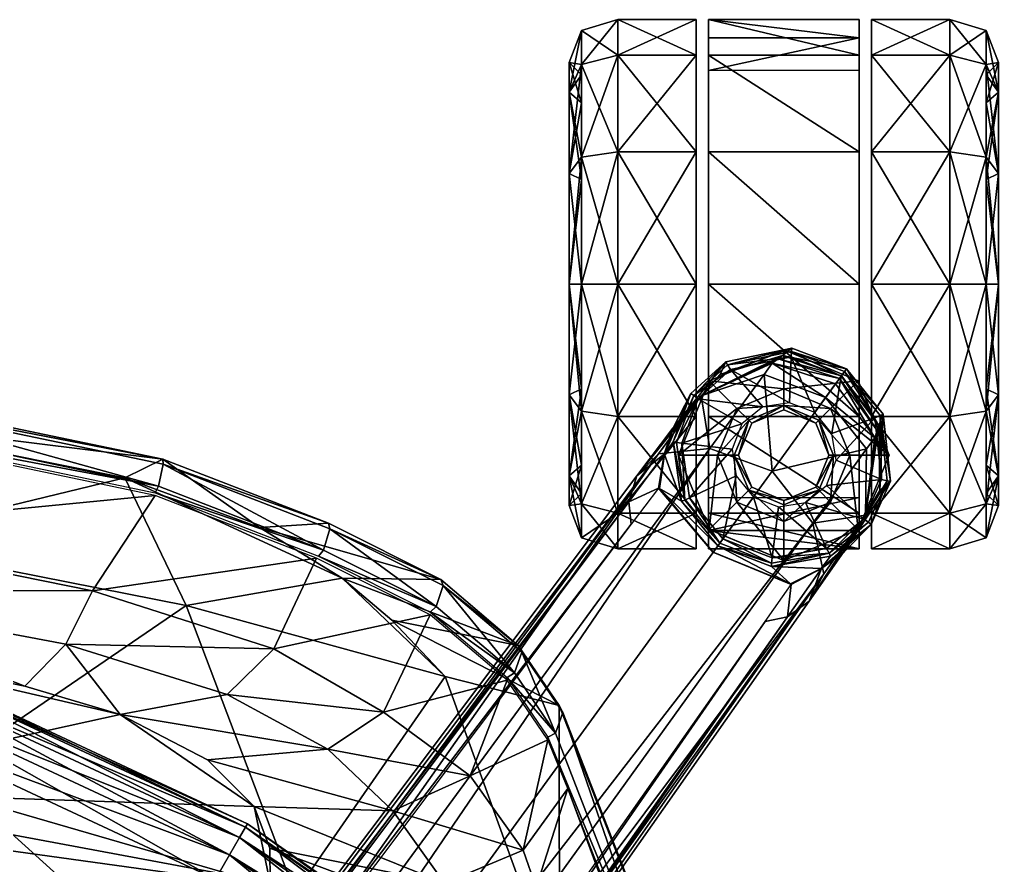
# Model space of a CAD drawing. Header units: inches. Extents: x -13.4 to 13.4, y -1.9 to 24.2.
# Drawn here: x 3.917 to 8.651, y 20.101 to 24.192 of the extents above; entities that cross this region are included whole.
import ezdxf

# ---------------------------------------------------------------- set-up
doc = ezdxf.new("R2010")
doc.units = ezdxf.units.IN
doc.header["$MEASUREMENT"] = 0
for name, color, linetype in [('AFUSE-3D-008', 8, 'Continuous'), ('AFUSE-3D-042', 42, 'Continuous'), ('AFUSE-3D-043', 43, 'Continuous'), ('AFUSE-3D-072', 72, 'Continuous'), ('AFUSE-3D-073', 73, 'Continuous'), ('AFUSE-3D-074', 74, 'Continuous')]:
    doc.layers.add(name, color=color, linetype=linetype)

msp = doc.modelspace()

# ---------------------------------------------------------------- meshes
at = {"layer": 'AFUSE-3D-008'}
mesh = msp.add_polyface(dxfattribs=at)
corners = [(3.3281, 20.7517, 12.5), (3.1537, 20.2724, 12.5), (4.6103, 19.5932, 12.5), (4.8653, 20.0349, 12.5), (3.1537, 20.2724, 11.88), (3.3281, 20.7517, 11.88), (4.8653, 20.0349, 11.88), (4.6103, 19.5932, 11.88), (3.4341, 21.043, 12.19), (3.4275, 21.0248, 12.0544), (1.7403, 21.4768, 12.0544), (3.4275, 21.0248, 12.3256), (1.7437, 21.4959, 12.19), (5.0203, 20.3033, 12.19), (5.0106, 20.2866, 12.3256), (4.5424, 19.4758, 12.4806), (3.1073, 20.145, 12.4806), (4.4649, 19.3415, 12.0544), (4.4553, 19.3247, 12.19), (3.0477, 19.9811, 12.19), (3.0543, 19.9993, 12.0544), (3.4076, 20.9701, 11.9575), (1.7302, 21.4196, 11.9575), (3.4076, 20.9701, 12.4225), (1.7403, 21.4768, 12.3256), (5.0106, 20.2866, 12.0544), (3.3745, 20.8791, 11.8994), (4.9815, 20.2362, 11.9575), (4.9331, 20.1523, 11.8994), (4.9815, 20.2362, 12.4225), (3.3745, 20.8791, 12.4806), (4.9331, 20.1523, 12.4806), (4.494, 19.3919, 12.4225), (3.0742, 20.0539, 12.4225), (4.4649, 19.3415, 12.3256), (3.0543, 19.9993, 12.3256), (4.494, 19.3919, 11.9575), (3.0742, 20.0539, 11.9575), (4.5424, 19.4758, 11.8994), (3.1073, 20.145, 11.8994)]
mesh.append_faces([[corners[k] for k in face] for face in [(0, 1, 2), (2, 3, 0), (4, 5, 6), (6, 7, 4), (8, 9, 10), (11, 8, 12), (9, 8, 13), (8, 11, 14), (15, 2, 1), (1, 16, 15), (17, 18, 19), (19, 20, 17), (9, 21, 22), (23, 11, 24), (21, 9, 25), (26, 21, 27), (27, 28, 26), (5, 26, 28), (28, 6, 5), (11, 23, 29), (23, 30, 31), (3, 31, 30), (30, 0, 3), (32, 15, 16), (16, 33, 32), (34, 32, 33), (33, 35, 34), (18, 34, 35), (35, 19, 18), (36, 17, 20), (20, 37, 36), (38, 36, 37), (37, 39, 38), (7, 38, 39), (39, 4, 7)]], dxfattribs={"vtx2": -1})
mesh = msp.add_polyface(dxfattribs=at)
corners = [(4.8653, 20.0349, 12.5), (4.6103, 19.5932, 12.5), (5.9268, 18.6714, 12.5), (6.2546, 19.0621, 12.5), (4.6103, 19.5932, 11.88), (4.8653, 20.0349, 11.88), (6.2546, 19.0621, 11.88), (5.9268, 18.6714, 11.88), (5.0203, 20.3033, 12.19), (5.0106, 20.2866, 12.0544), (3.4275, 21.0248, 12.0544), (5.0106, 20.2866, 12.3256), (3.4341, 21.043, 12.19), (6.4538, 19.2995, 12.19), (6.4414, 19.2847, 12.3256), (5.8396, 18.5675, 12.4806), (4.5424, 19.4758, 12.4806), (5.7399, 18.4488, 12.0544), (5.7275, 18.4339, 12.19), (4.4553, 19.3247, 12.19), (4.4649, 19.3415, 12.0544), (4.9815, 20.2362, 11.9575), (3.4076, 20.9701, 11.9575), (4.9815, 20.2362, 12.4225), (3.4275, 21.0248, 12.3256), (4.9331, 20.1523, 12.4806), (3.4076, 20.9701, 12.4225), (6.4414, 19.2847, 12.0544), (4.9331, 20.1523, 11.8994), (6.404, 19.2402, 11.9575), (6.3418, 19.166, 11.8994), (6.404, 19.2402, 12.4225), (6.3418, 19.166, 12.4806), (5.7773, 18.4933, 12.4225), (4.494, 19.3919, 12.4225), (5.7399, 18.4488, 12.3256), (4.4649, 19.3415, 12.3256), (5.7773, 18.4933, 11.9575), (4.494, 19.3919, 11.9575), (5.8396, 18.5675, 11.8994), (4.5424, 19.4758, 11.8994)]
mesh.append_faces([[corners[k] for k in face] for face in [(0, 1, 2), (2, 3, 0), (4, 5, 6), (6, 7, 4), (8, 9, 10), (11, 8, 12), (9, 8, 13), (8, 11, 14), (15, 2, 1), (1, 16, 15), (17, 18, 19), (19, 20, 17), (9, 21, 22), (23, 11, 24), (25, 23, 26), (21, 9, 27), (28, 21, 29), (5, 28, 30), (30, 6, 5), (11, 23, 31), (23, 25, 32), (3, 32, 25), (25, 0, 3), (33, 15, 16), (16, 34, 33), (35, 33, 34), (34, 36, 35), (18, 35, 36), (36, 19, 18), (37, 17, 20), (20, 38, 37), (39, 37, 38), (38, 40, 39), (7, 39, 40), (40, 4, 7)]], dxfattribs={"vtx2": -1})
mesh = msp.add_polyface(dxfattribs=at)
corners = [(6.2546, 19.0621, 12.5), (5.9268, 18.6714, 12.5), (7.0632, 17.535, 12.5), (7.4539, 17.8628, 12.5), (5.9268, 18.6714, 11.88), (6.2546, 19.0621, 11.88), (7.4539, 17.8628, 11.88), (7.0632, 17.535, 11.88), (6.4538, 19.2995, 12.19), (6.4414, 19.2847, 12.0544), (5.0106, 20.2866, 12.0544), (6.4414, 19.2847, 12.3256), (5.0203, 20.3033, 12.19), (7.6913, 18.062, 12.19), (7.6765, 18.0496, 12.0544), (7.6765, 18.0496, 12.3256), (6.9593, 17.4478, 12.4806), (5.8396, 18.5675, 12.4806), (5.7275, 18.4339, 12.19), (5.7399, 18.4488, 12.0544), (6.8406, 17.3481, 12.0544), (6.404, 19.2402, 11.9575), (4.9815, 20.2362, 11.9575), (6.3418, 19.166, 11.8994), (4.9331, 20.1523, 11.8994), (6.404, 19.2402, 12.4225), (5.0106, 20.2866, 12.3256), (6.3418, 19.166, 12.4806), (4.9815, 20.2362, 12.4225), (7.632, 18.0122, 11.9575), (7.5578, 17.95, 11.8994), (7.632, 18.0122, 12.4225), (7.5578, 17.95, 12.4806), (5.7773, 18.4933, 12.4225), (6.8851, 17.3855, 12.4225), (5.7399, 18.4488, 12.3256), (6.8406, 17.3481, 12.3256), (6.8257, 17.3357, 12.19), (5.7773, 18.4933, 11.9575), (6.8851, 17.3855, 11.9575), (5.8396, 18.5675, 11.8994), (6.9593, 17.4478, 11.8994)]
mesh.append_faces([[corners[k] for k in face] for face in [(0, 1, 2), (2, 3, 0), (4, 5, 6), (6, 7, 4), (8, 9, 10), (11, 8, 12), (9, 8, 13), (13, 14, 9), (15, 13, 8), (8, 11, 15), (16, 2, 1), (1, 17, 16), (18, 19, 20), (9, 21, 22), (21, 23, 24), (25, 11, 26), (27, 25, 28), (21, 9, 14), (14, 29, 21), (23, 21, 29), (29, 30, 23), (5, 23, 30), (30, 6, 5), (31, 15, 11), (11, 25, 31), (32, 31, 25), (25, 27, 32), (3, 32, 27), (27, 0, 3), (17, 33, 34), (33, 35, 36), (35, 18, 37), (19, 38, 39), (38, 40, 41), (7, 41, 40), (40, 4, 7)]], dxfattribs={"vtx2": -1})
at = {"layer": 'AFUSE-3D-042'}
mesh = msp.add_polyface(dxfattribs=at)
corners = [(7.1897, 23.4727, 0.3095), (7.1897, 23.5524, 0.1714), (7.1897, 24.0207, 0.6398), (7.1897, 23.8827, 0.7195), (6.8098, 23.5524, 0.1714), (6.8098, 24.0207, 0.6398), (6.5753, 23.4482, 0.3519), (6.6346, 23.4186, 0.4033), (6.6346, 23.7889, 0.7736), (6.5753, 23.8403, 0.7439), (7.1897, 24.1922, 1.2795), (7.1897, 24.0328, 1.2795), (6.8098, 24.1922, 1.2795), (6.6346, 23.9245, 1.2795), (6.5753, 23.9838, 1.2795), (7.1897, 24.0207, 1.9193), (7.1897, 23.8827, 1.8396), (6.8098, 24.0207, 1.9193), (6.6346, 23.7889, 1.7854), (6.5753, 23.8403, 1.8151), (7.1897, 23.5524, 2.3876), (7.1897, 23.4727, 2.2496), (6.8098, 23.5524, 2.3876), (6.6346, 23.4186, 2.1558), (6.5753, 23.4482, 2.2072), (6.634, 23.5264, 0.2165), (6.634, 23.9756, 0.6658), (6.634, 24.1401, 1.2795), (6.634, 23.9756, 1.8932), (6.634, 23.5264, 2.3425), (6.6346, 22.9126, 0.2677), (7.2488, 24.0328, 1.2795), (7.2488, 23.8827, 1.8396), (7.2488, 24.0207, 1.9193), (7.2488, 24.1922, 1.2795), (7.2488, 23.4727, 2.2496), (7.2488, 23.5524, 2.3876), (7.9771, 23.5524, 2.3876), (7.9771, 24.0207, 1.9193), (7.9771, 24.1046, 0.9528), (7.2488, 24.1046, 0.9528), (7.2488, 23.9452, 0.9528)]
mesh.append_faces([[corners[k] for k in face] for face in [(30, 18, 8)]], dxfattribs={"vtx0": -1, "vtx1": -1, "vtx2": -1})
mesh.append_faces([[corners[k] for k in face] for face in [(0, 1, 2), (2, 3, 0), (1, 4, 5), (5, 2, 1), (6, 7, 8), (8, 9, 6), (3, 2, 10), (10, 11, 3), (2, 5, 12), (12, 10, 2), (9, 8, 13), (13, 14, 9), (11, 10, 15), (15, 16, 11), (10, 12, 17), (17, 15, 10), (14, 13, 18), (18, 19, 14), (16, 15, 20), (20, 21, 16), (15, 17, 22), (22, 20, 15), (19, 18, 23), (23, 24, 19), (25, 26, 5), (5, 4, 25), (26, 27, 12), (12, 5, 26), (27, 28, 17), (17, 12, 27), (28, 29, 22), (22, 17, 28), (6, 9, 26), (26, 25, 6), (9, 14, 27), (27, 26, 9), (14, 19, 28), (28, 27, 14), (19, 24, 29), (29, 28, 19), (18, 13, 8), (31, 32, 33), (33, 34, 31), (32, 35, 36), (36, 33, 32), (33, 36, 37), (34, 33, 38), (39, 40, 34), (31, 34, 40), (40, 41, 31), (41, 40, 39)]], dxfattribs={"vtx2": -1})
mesh = msp.add_polyface(dxfattribs=at)
corners = [(8.0362, 23.4727, 0.3095), (8.0362, 23.8827, 0.7195), (8.0362, 24.0207, 0.6398), (8.0362, 23.5524, 0.1714), (8.4161, 24.0207, 0.6398), (8.4161, 23.5524, 0.1714), (8.6507, 23.4482, 0.3519), (8.6507, 23.8403, 0.7439), (8.5913, 23.7889, 0.7736), (8.5913, 23.4186, 0.4033), (8.0362, 24.0328, 1.2795), (8.0362, 24.1922, 1.2795), (8.4161, 24.1922, 1.2795), (8.6507, 23.9838, 1.2795), (8.5913, 23.9245, 1.2795), (8.0362, 23.8827, 1.8396), (8.0362, 24.0207, 1.9193), (8.4161, 24.0207, 1.9193), (8.6507, 23.8403, 1.8151), (8.5913, 23.7889, 1.7854), (8.0362, 23.4727, 2.2496), (8.0362, 23.5524, 2.3876), (8.4161, 23.5524, 2.3876), (8.6507, 23.4482, 2.2072), (8.5913, 23.4186, 2.1558), (8.5919, 23.5264, 0.2165), (8.5919, 23.9756, 0.6658), (8.5919, 24.1401, 1.2795), (8.5919, 23.9756, 1.8932), (8.5919, 23.5264, 2.3425), (8.5913, 22.9126, 2.2913), (8.5913, 22.9126, 0.2677), (7.9771, 23.5524, 2.3876), (7.9771, 24.0207, 1.9193), (7.2488, 24.0207, 1.9193), (7.9771, 24.1922, 1.2795), (7.2488, 24.1922, 1.2795), (7.9771, 24.1046, 0.9528), (7.9771, 23.9452, 0.9528), (7.2488, 23.9452, 0.9528), (7.9771, 23.8827, 1.8396), (7.9771, 24.0328, 1.2795), (7.9771, 23.4727, 2.2496)]
mesh.append_faces([[corners[k] for k in face] for face in [(8, 19, 31)]], dxfattribs={"vtx0": -1, "vtx1": -1, "vtx2": -1})
mesh.append_faces([[corners[k] for k in face] for face in [(0, 1, 2), (2, 3, 0), (3, 2, 4), (4, 5, 3), (6, 7, 8), (8, 9, 6), (1, 10, 11), (11, 2, 1), (2, 11, 12), (12, 4, 2), (7, 13, 14), (14, 8, 7), (10, 15, 16), (16, 11, 10), (11, 16, 17), (17, 12, 11), (13, 18, 19), (19, 14, 13), (15, 20, 21), (21, 16, 15), (16, 21, 22), (22, 17, 16), (18, 23, 24), (24, 19, 18), (25, 5, 4), (4, 26, 25), (26, 4, 12), (12, 27, 26), (27, 12, 17), (17, 28, 27), (28, 17, 22), (22, 29, 28), (6, 25, 26), (26, 7, 6), (7, 26, 27), (27, 13, 7), (13, 27, 28), (28, 18, 13), (18, 28, 29), (29, 23, 18), (8, 14, 19), (19, 24, 30), (32, 33, 34), (33, 35, 36), (36, 35, 37), (37, 38, 39), (35, 33, 40), (40, 41, 35), (41, 38, 37), (37, 35, 41), (33, 32, 42), (42, 40, 33)]], dxfattribs={"vtx2": -1})
mesh = msp.add_polyface(dxfattribs=at)
corners = [(7.1897, 22.9126, 0.1594), (7.1897, 22.9126, 0), (7.1897, 23.5524, 0.1714), (7.1897, 23.4727, 0.3095), (6.8098, 22.9126, 0), (6.8098, 23.5524, 0.1714), (6.5753, 22.9126, 0.2083), (6.6346, 22.9126, 0.2677), (6.6346, 23.4186, 0.4033), (6.5753, 23.4482, 0.3519), (7.1897, 23.4727, 2.2496), (7.1897, 23.5524, 2.3876), (7.1897, 22.9126, 2.5591), (7.1897, 22.9126, 2.3997), (6.8098, 23.5524, 2.3876), (6.8098, 22.9126, 2.5591), (6.5753, 23.4482, 2.2072), (6.6346, 23.4186, 2.1558), (6.6346, 22.9126, 2.2913), (6.5753, 22.9126, 2.3507), (7.1897, 22.2729, 2.3876), (7.1897, 22.3526, 2.2496), (6.8098, 22.2729, 2.3876), (6.6346, 22.4067, 2.1558), (6.5753, 22.3771, 2.2072), (7.1897, 22.3526, 0.3095), (7.1897, 22.2729, 0.1714), (6.8098, 22.2729, 0.1714), (6.5753, 22.3771, 0.3519), (6.6346, 22.4067, 0.4033), (6.634, 22.9126, 0.0521), (6.634, 23.5264, 0.2165), (6.634, 23.5264, 2.3425), (6.634, 22.9126, 2.507), (6.634, 22.2989, 2.3425), (6.634, 22.2989, 0.2165), (6.6346, 23.7889, 1.7854), (6.6346, 22.0364, 1.7854), (6.6346, 23.7889, 0.7736), (7.2488, 23.4727, 2.2496), (7.2488, 22.9126, 2.3997), (7.2488, 22.9126, 2.5591), (7.2488, 23.5524, 2.3876), (7.2488, 22.3526, 2.2496), (7.2488, 22.2729, 2.3876), (7.9771, 22.2729, 2.3876), (7.9771, 22.9126, 2.5591), (7.2527, 22.4453, 2.5581), (7.2527, 22.4453, 2.6614), (7.6127, 22.5944, 2.6614), (7.2527, 22.4453, 2.4559), (7.6127, 22.5944, 2.4559)]
mesh.append_faces([[corners[k] for k in face] for face in [(50, 49, 51)]], dxfattribs={"vtx0": -1})
mesh.append_faces([[corners[k] for k in face] for face in [(37, 18, 36), (7, 37, 36)]], dxfattribs={"vtx0": -1, "vtx1": -1, "vtx2": -1})
mesh.append_faces([[corners[k] for k in face] for face in [(8, 7, 38)]], dxfattribs={"vtx1": -1})
mesh.append_faces([[corners[k] for k in face] for face in [(50, 47, 49)]], dxfattribs={"vtx1": -1, "vtx2": -1})
mesh.append_faces([[corners[k] for k in face] for face in [(0, 1, 2), (2, 3, 0), (1, 4, 5), (5, 2, 1), (6, 7, 8), (8, 9, 6), (10, 11, 12), (12, 13, 10), (11, 14, 15), (15, 12, 11), (16, 17, 18), (18, 19, 16), (13, 12, 20), (20, 21, 13), (12, 15, 22), (19, 18, 23), (23, 24, 19), (25, 26, 1), (1, 0, 25), (26, 27, 4), (4, 1, 26), (28, 29, 7), (7, 6, 28), (30, 31, 5), (5, 4, 30), (32, 33, 15), (15, 14, 32), (33, 34, 22), (22, 15, 33), (35, 30, 4), (4, 27, 35), (6, 9, 31), (31, 30, 6), (16, 19, 33), (33, 32, 16), (19, 24, 34), (34, 33, 19), (28, 6, 30), (30, 35, 28), (18, 17, 36), (39, 40, 41), (41, 42, 39), (40, 43, 44), (44, 41, 40), (41, 44, 45), (42, 41, 46), (47, 48, 49)]], dxfattribs={"vtx2": -1})
mesh = msp.add_polyface(dxfattribs=at)
corners = [(8.0362, 22.9126, 0.1594), (8.0362, 23.4727, 0.3095), (8.0362, 23.5524, 0.1714), (8.0362, 22.9126, 0), (8.4161, 23.5524, 0.1714), (8.4161, 22.9126, 0), (8.6507, 22.9126, 0.2083), (8.6507, 23.4482, 0.3519), (8.5913, 23.4186, 0.4033), (8.5913, 22.9126, 0.2677), (8.0362, 23.4727, 2.2496), (8.0362, 22.9126, 2.3997), (8.0362, 22.9126, 2.5591), (8.0362, 23.5524, 2.3876), (8.4161, 22.9126, 2.5591), (8.4161, 23.5524, 2.3876), (8.6507, 23.4482, 2.2072), (8.6507, 22.9126, 2.3507), (8.5913, 22.9126, 2.2913), (8.5913, 23.4186, 2.1558), (8.0362, 22.3526, 2.2496), (8.0362, 22.2729, 2.3876), (8.4161, 22.2729, 2.3876), (8.6507, 22.3771, 2.2072), (8.5913, 22.4067, 2.1558), (8.0362, 22.3526, 0.3095), (8.0362, 22.2729, 0.1714), (8.4161, 22.2729, 0.1714), (8.6507, 22.3771, 0.3519), (8.5913, 22.4067, 0.4033), (8.5919, 22.9126, 0.0521), (8.5919, 23.5264, 0.2165), (8.5919, 23.5264, 2.3425), (8.5919, 22.9126, 2.507), (8.5919, 22.2989, 2.3425), (8.5919, 22.2989, 0.2165), (8.5913, 23.7889, 1.7854), (8.5913, 22.0364, 1.7854), (8.5913, 23.7889, 0.7736), (7.9771, 22.2729, 2.3876), (7.9771, 22.9126, 2.5591), (7.2488, 22.9126, 2.5591), (7.9771, 23.5524, 2.3876), (7.2488, 23.5524, 2.3876), (7.9771, 22.9126, 2.3997), (7.9771, 23.4727, 2.2496), (7.9771, 22.3526, 2.2496), (7.9726, 22.4453, 2.4559), (7.6127, 22.5944, 2.4559), (7.6127, 22.5944, 2.6614), (7.9726, 22.4453, 2.6614), (7.9726, 22.4453, 2.5581)]
mesh.append_faces([[corners[k] for k in face] for face in [(47, 49, 51)]], dxfattribs={"vtx0": -1, "vtx1": -1})
mesh.append_faces([[corners[k] for k in face] for face in [(36, 18, 37), (36, 37, 9)]], dxfattribs={"vtx0": -1, "vtx1": -1, "vtx2": -1})
mesh.append_faces([[corners[k] for k in face] for face in [(8, 38, 9)]], dxfattribs={"vtx1": -1})
mesh.append_faces([[corners[k] for k in face] for face in [(0, 1, 2), (2, 3, 0), (3, 2, 4), (4, 5, 3), (6, 7, 8), (8, 9, 6), (10, 11, 12), (12, 13, 10), (13, 12, 14), (14, 15, 13), (16, 17, 18), (18, 19, 16), (11, 20, 21), (21, 12, 11), (12, 21, 22), (22, 14, 12), (17, 23, 24), (24, 18, 17), (25, 0, 3), (3, 26, 25), (26, 3, 5), (5, 27, 26), (28, 6, 9), (9, 29, 28), (30, 5, 4), (4, 31, 30), (32, 15, 14), (14, 33, 32), (33, 14, 22), (22, 34, 33), (35, 27, 5), (5, 30, 35), (6, 30, 31), (31, 7, 6), (16, 32, 33), (33, 17, 16), (17, 33, 34), (34, 23, 17), (28, 35, 30), (30, 6, 28), (39, 40, 41), (40, 42, 43), (42, 40, 44), (44, 45, 42), (40, 39, 46), (46, 44, 40), (47, 48, 49), (49, 50, 51)]], dxfattribs={"vtx2": -1})
mesh = msp.add_polyface(dxfattribs=at)
corners = [(6.8098, 22.2729, 2.3876), (7.1897, 22.2729, 2.3876), (7.1897, 22.9126, 2.5591), (7.1897, 22.3526, 2.2496), (7.1897, 21.8045, 1.9193), (7.1897, 21.9426, 1.8396), (6.8098, 21.8045, 1.9193), (6.5753, 22.3771, 2.2072), (6.6346, 22.4067, 2.1558), (6.6346, 22.0364, 1.7854), (6.5753, 21.985, 1.8151), (7.1897, 21.6331, 1.2795), (7.1897, 21.7925, 1.2795), (6.8098, 21.6331, 1.2795), (6.6346, 21.9008, 1.2795), (6.5753, 21.8415, 1.2795), (7.1897, 21.8045, 0.6398), (7.1897, 21.9426, 0.7195), (6.8098, 21.8045, 0.6398), (6.6346, 22.0364, 0.7736), (6.5753, 21.985, 0.7439), (7.1897, 22.2729, 0.1714), (7.1897, 22.3526, 0.3095), (6.8098, 22.2729, 0.1714), (6.6346, 22.4067, 0.4033), (6.5753, 22.3771, 0.3519), (6.634, 22.2989, 2.3425), (6.634, 21.8497, 1.8932), (6.634, 21.6852, 1.2795), (6.634, 21.8497, 0.6658), (6.634, 22.2989, 0.2165), (6.6346, 22.9126, 0.2677), (6.6346, 22.9126, 2.2913), (7.2488, 22.3526, 2.2496), (7.2488, 21.9426, 1.8396), (7.2488, 21.8045, 1.9193), (7.3863, 22.3118, 2.6614), (7.2527, 22.4453, 2.6614), (7.1037, 22.0854, 2.6614), (7.2925, 22.0854, 2.6614), (7.2527, 21.7254, 2.6614), (7.1037, 22.0854, 2.3569), (7.2527, 21.7254, 1.9394), (7.2527, 22.4453, 2.5581)]
mesh.append_faces([[corners[k] for k in face] for face in [(31, 19, 9)]], dxfattribs={"vtx0": -1, "vtx1": -1, "vtx2": -1})
mesh.append_faces([[corners[k] for k in face] for face in [(0, 1, 2), (3, 1, 4), (4, 5, 3), (1, 0, 6), (6, 4, 1), (7, 8, 9), (9, 10, 7), (5, 4, 11), (11, 12, 5), (4, 6, 13), (13, 11, 4), (10, 9, 14), (14, 15, 10), (12, 11, 16), (16, 17, 12), (11, 13, 18), (18, 16, 11), (15, 14, 19), (19, 20, 15), (17, 16, 21), (21, 22, 17), (16, 18, 23), (23, 21, 16), (20, 19, 24), (24, 25, 20), (26, 27, 6), (6, 0, 26), (27, 28, 13), (13, 6, 27), (28, 29, 18), (18, 13, 28), (29, 30, 23), (23, 18, 29), (7, 10, 27), (27, 26, 7), (10, 15, 28), (28, 27, 10), (15, 20, 29), (29, 28, 15), (20, 25, 30), (30, 29, 20), (31, 24, 19), (19, 14, 9), (9, 8, 32), (33, 34, 35), (36, 37, 38), (39, 38, 40), (40, 38, 41), (41, 42, 40), (38, 37, 43), (43, 41, 38)]], dxfattribs={"vtx2": -1})
mesh = msp.add_polyface(dxfattribs=at)
corners = [(8.0362, 22.3526, 2.2496), (8.0362, 21.9426, 1.8396), (8.0362, 21.8045, 1.9193), (8.0362, 22.2729, 2.3876), (8.4161, 21.8045, 1.9193), (8.4161, 22.2729, 2.3876), (8.6507, 22.3771, 2.2072), (8.6507, 21.985, 1.8151), (8.5913, 22.0364, 1.7854), (8.5913, 22.4067, 2.1558), (8.0362, 21.7925, 1.2795), (8.0362, 21.6331, 1.2795), (8.4161, 21.6331, 1.2795), (8.6507, 21.8415, 1.2795), (8.5913, 21.9008, 1.2795), (8.0362, 21.9426, 0.7195), (8.0362, 21.8045, 0.6398), (8.4161, 21.8045, 0.6398), (8.6507, 21.985, 0.7439), (8.5913, 22.0364, 0.7736), (8.0362, 22.3526, 0.3095), (8.0362, 22.2729, 0.1714), (8.4161, 22.2729, 0.1714), (8.6507, 22.3771, 0.3519), (8.5913, 22.4067, 0.4033), (8.5919, 22.2989, 2.3425), (8.5919, 21.8497, 1.8932), (8.5919, 21.6852, 1.2795), (8.5919, 21.8497, 0.6658), (8.5919, 22.2989, 0.2165), (8.5913, 22.9126, 2.2913), (8.5913, 22.9126, 0.2677), (7.9771, 21.9426, 1.8396), (7.9771, 21.8045, 1.9193), (7.9771, 21.6331, 1.2795), (7.9771, 21.7207, 0.9528), (7.9771, 21.8801, 0.9528), (7.9771, 21.7925, 1.2795), (8.1217, 22.0854, 2.6614), (7.9726, 22.4453, 2.6614), (7.8391, 22.3118, 2.6614), (7.9726, 21.7254, 2.6614), (7.9329, 22.0854, 2.6614), (7.9726, 21.7254, 1.9394), (8.1217, 22.0854, 2.3569), (7.9726, 22.4453, 2.5581)]
mesh.append_faces([[corners[k] for k in face] for face in [(8, 19, 31)]], dxfattribs={"vtx0": -1, "vtx1": -1, "vtx2": -1})
mesh.append_faces([[corners[k] for k in face] for face in [(0, 1, 2), (2, 3, 0), (3, 2, 4), (4, 5, 3), (6, 7, 8), (8, 9, 6), (1, 10, 11), (11, 2, 1), (2, 11, 12), (12, 4, 2), (7, 13, 14), (14, 8, 7), (10, 15, 16), (16, 11, 10), (11, 16, 17), (17, 12, 11), (13, 18, 19), (19, 14, 13), (15, 20, 21), (21, 16, 15), (16, 21, 22), (22, 17, 16), (18, 23, 24), (24, 19, 18), (25, 5, 4), (4, 26, 25), (26, 4, 12), (12, 27, 26), (27, 12, 17), (17, 28, 27), (28, 17, 22), (22, 29, 28), (6, 25, 26), (26, 7, 6), (7, 26, 27), (27, 13, 7), (13, 27, 28), (28, 18, 13), (18, 28, 29), (29, 23, 18), (30, 9, 8), (8, 14, 19), (19, 24, 31), (32, 33, 34), (35, 36, 37), (37, 34, 35), (38, 39, 40), (41, 38, 42), (41, 43, 44), (44, 38, 41), (38, 44, 45), (45, 39, 38)]], dxfattribs={"vtx2": -1})
mesh = msp.add_polyface(dxfattribs=at)
corners = [(7.2488, 21.8045, 1.9193), (7.2488, 22.2729, 2.3876), (7.2488, 22.3526, 2.2496), (7.2488, 21.9426, 1.8396), (7.2488, 21.7925, 1.2795), (7.2488, 21.6331, 1.2795), (7.2488, 21.8801, 0.9528), (7.2488, 21.7207, 0.9528), (7.9771, 21.6331, 1.2795), (7.9771, 21.8045, 1.9193), (7.9771, 21.8801, 0.9528), (7.2527, 22.4453, 2.6614), (7.3863, 22.3118, 2.6614), (7.6127, 22.4056, 2.6614), (7.6127, 22.5944, 2.6614), (7.1037, 22.0854, 2.6614), (7.2925, 22.0854, 2.6614), (7.2527, 21.7254, 2.6614), (7.3863, 21.8589, 2.6614), (7.6127, 21.5763, 2.6614), (7.6127, 21.7651, 2.6614), (7.3863, 22.3118, 2.7835), (7.4432, 22.2549, 2.7835), (7.6127, 22.3251, 2.7835), (7.6127, 22.4056, 2.7835), (7.2925, 22.0854, 2.7835), (7.373, 22.0854, 2.7835), (7.3863, 21.8589, 2.7835), (7.4432, 21.9159, 2.7835), (7.6127, 21.7651, 2.7835), (7.6127, 21.8457, 2.7835), (7.4581, 22.2399, 2.8622), (7.6127, 22.304, 2.8622), (7.3941, 22.0854, 2.8622), (7.4581, 21.9308, 2.8622), (7.6127, 21.8668, 2.8622), (7.4581, 22.2399, 3.6496), (7.3941, 22.0854, 3.6496), (7.4581, 21.9308, 3.6496), (7.6127, 21.8668, 3.6496), (7.6127, 21.5763, 1.2673), (7.6127, 21.5763, 1.7393), (7.2527, 21.7254, 1.7393), (7.4014, 21.6639, 1.2673), (7.2527, 21.7254, 1.9394), (7.6127, 21.5763, 1.9394)]
mesh.append_faces([[corners[k] for k in face] for face in [(0, 1, 2), (3, 4, 5), (5, 0, 3), (4, 6, 7), (7, 5, 4), (0, 5, 8), (1, 0, 9), (8, 5, 7), (7, 6, 10), (11, 12, 13), (13, 14, 11), (15, 16, 12), (17, 18, 16), (19, 20, 18), (18, 17, 19), (21, 22, 23), (23, 24, 21), (25, 26, 22), (22, 21, 25), (27, 28, 26), (26, 25, 27), (29, 30, 28), (28, 27, 29), (21, 24, 13), (13, 12, 21), (25, 21, 12), (12, 16, 25), (27, 25, 16), (16, 18, 27), (29, 27, 18), (18, 20, 29), (31, 32, 23), (23, 22, 31), (33, 31, 22), (22, 26, 33), (34, 33, 26), (26, 28, 34), (35, 34, 28), (28, 30, 35), (32, 31, 36), (37, 36, 31), (31, 33, 37), (38, 37, 33), (33, 34, 38), (39, 38, 34), (34, 35, 39), (40, 41, 42), (42, 43, 40), (19, 17, 44), (44, 45, 19), (45, 44, 42), (42, 41, 45)]], dxfattribs={"vtx2": -1})
mesh = msp.add_polyface(dxfattribs=at)
corners = [(7.9771, 21.6331, 1.2795), (7.9771, 21.8045, 1.9193), (7.2488, 21.8045, 1.9193), (7.9771, 22.2729, 2.3876), (7.2488, 22.2729, 2.3876), (7.2488, 21.7207, 0.9528), (7.9771, 21.7207, 0.9528), (7.9771, 21.8801, 0.9528), (7.9771, 21.9426, 1.8396), (7.9771, 22.3526, 2.2496), (7.9771, 21.7925, 1.2795), (7.4581, 22.2399, 3.6496), (7.6127, 22.304, 3.6496), (7.6127, 22.304, 2.8622), (7.9726, 22.4453, 2.6614), (7.6127, 22.5944, 2.6614), (7.6127, 22.4056, 2.6614), (7.8391, 22.3118, 2.6614), (7.9329, 22.0854, 2.6614), (8.1217, 22.0854, 2.6614), (7.8391, 21.8589, 2.6614), (7.9726, 21.7254, 2.6614), (7.6127, 21.5763, 2.6614), (7.6127, 21.7651, 2.6614), (7.8391, 22.3118, 2.7835), (7.6127, 22.4056, 2.7835), (7.6127, 22.3251, 2.7835), (7.7822, 22.2549, 2.7835), (7.9329, 22.0854, 2.7835), (7.8524, 22.0854, 2.7835), (7.8391, 21.8589, 2.7835), (7.7822, 21.9159, 2.7835), (7.6127, 21.7651, 2.7835), (7.6127, 21.8457, 2.7835), (7.7673, 22.2399, 2.8622), (7.8313, 22.0854, 2.8622), (7.7673, 21.9308, 2.8622), (7.6127, 21.8668, 2.8622), (7.7673, 22.2399, 3.6496), (7.8313, 22.0854, 3.6496), (7.7673, 21.9308, 3.6496), (7.6127, 21.8668, 3.6496), (7.6127, 21.5763, 1.2673), (7.824, 21.6639, 1.2673), (7.9726, 21.7254, 1.7393), (7.6127, 21.5763, 1.7393), (7.6127, 21.5763, 1.9394), (7.9726, 21.7254, 1.9394)]
mesh.append_faces([[corners[k] for k in face] for face in [(0, 1, 2), (1, 3, 4), (5, 6, 0), (7, 6, 5), (3, 1, 8), (8, 9, 3), (0, 10, 8), (11, 12, 13), (14, 15, 16), (16, 17, 14), (17, 18, 19), (18, 20, 21), (22, 21, 20), (20, 23, 22), (24, 25, 26), (26, 27, 24), (28, 24, 27), (27, 29, 28), (30, 28, 29), (29, 31, 30), (32, 30, 31), (31, 33, 32), (24, 17, 16), (16, 25, 24), (28, 18, 17), (17, 24, 28), (30, 20, 18), (18, 28, 30), (32, 23, 20), (20, 30, 32), (34, 27, 26), (26, 13, 34), (35, 29, 27), (27, 34, 35), (36, 31, 29), (29, 35, 36), (37, 33, 31), (31, 36, 37), (38, 34, 13), (13, 12, 38), (39, 35, 34), (34, 38, 39), (40, 36, 35), (35, 39, 40), (41, 37, 36), (36, 40, 41), (42, 43, 44), (44, 45, 42), (22, 46, 47), (47, 21, 22), (46, 45, 44), (44, 47, 46)]], dxfattribs={"vtx2": -1})
at = {"layer": 'AFUSE-3D-043'}
mesh = msp.add_polyface(dxfattribs=at)
corners = [(7.3333, 22.5368, 2.7693), (7.1636, 22.3834, 2.7693), (7.0774, 22.2173, 3.3984), (7.3058, 22.4749, 3.4656), (7.6523, 22.6032, 2.7693), (7.6068, 22.5673, 3.5517), (7.2558, 22.1182, 4.0863), (7.5181, 22.4763, 3.9321), (7.2138, 22.3723, 3.6695), (7.0064, 22.092, 3.7883), (7.5567, 22.5298, 3.8882), (7.8149, 22.3639, 4.0093), (7.0356, 22.0889, 3.3715), (7.0776, 22.1495, 2.7693), (7.0345, 22.0898, 3.3801), (7.0764, 22.2157, 3.4107), (7.5859, 22.5517, 3.8153), (6.903, 21.985, 3.4682), (7.5563, 22.008, 4.1625), (7.3407, 22.5226, 2.742), (7.1771, 22.3748, 2.7422), (7.6507, 22.5874, 2.742), (7.0936, 22.1475, 2.742), (7.1986, 22.3581, 2.7254), (7.3547, 22.4993, 2.7254), (7.5114, 22.3187, 2.7254), (7.4097, 22.2364, 2.7254), (7.6481, 22.5604, 2.7254), (7.6407, 22.3392, 2.7254), (7.1195, 22.143, 2.7254), (7.3628, 22.1142, 2.7254)]
mesh.append_faces([[corners[k] for k in face] for face in [(0, 1, 2), (2, 3, 0), (4, 0, 3), (3, 5, 4), (6, 7, 8), (8, 9, 6), (10, 7, 11), (12, 2, 1), (1, 13, 12), (14, 15, 2), (10, 16, 8), (8, 7, 10), (5, 3, 8), (8, 16, 5), (8, 3, 2), (2, 15, 8), (8, 15, 17), (7, 6, 18), (18, 11, 7), (0, 19, 20), (20, 1, 0), (4, 21, 19), (19, 0, 4), (13, 1, 20), (20, 22, 13), (23, 24, 25), (25, 26, 23), (24, 27, 28), (28, 25, 24), (29, 23, 26), (26, 30, 29), (24, 23, 20), (20, 19, 24), (27, 24, 19), (19, 21, 27), (23, 29, 22), (22, 20, 23)]], dxfattribs={"vtx2": -1})
mesh = msp.add_polyface(dxfattribs=at)
corners = [(8.0927, 22.2832, 2.7693), (8.0726, 22.2289, 3.5517), (8.0777, 21.9141, 3.4656), (7.8822, 22.4566, 3.8673), (7.863, 22.4301, 3.9537), (8.0524, 22.1696, 3.8882), (8.0643, 22.2042, 3.8153), (7.8919, 22.47, 3.5494), (7.8149, 22.3639, 4.0093), (8.0135, 22.1164, 3.9321), (8.0086, 21.7949, 3.6695), (7.9159, 22.503, 2.7693), (7.5563, 22.008, 4.1625), (7.5859, 22.5517, 3.8153), (7.5567, 22.5298, 3.8882), (7.6068, 22.5673, 3.5517), (7.6523, 22.6032, 2.7693), (8.1281, 21.9594, 2.7693), (8.1123, 21.962, 2.742), (8.0782, 22.2768, 2.742), (7.9066, 22.4902, 2.742), (7.6507, 22.5874, 2.742), (8.0533, 22.266, 2.7254), (8.0858, 21.9681, 2.7254), (7.8657, 22.0614, 2.7254), (7.8452, 22.1906, 2.7254), (7.8906, 22.4682, 2.7254), (7.7628, 22.2923, 2.7254), (7.6481, 22.5604, 2.7254), (7.6407, 22.3392, 2.7254)]
mesh.append_faces([[corners[k] for k in face] for face in [(0, 1, 2), (3, 4, 5), (5, 6, 3), (6, 1, 7), (7, 3, 6), (8, 9, 5), (5, 4, 8), (10, 6, 5), (1, 6, 10), (1, 0, 11), (11, 7, 1), (9, 8, 12), (3, 13, 14), (14, 4, 3), (13, 3, 7), (7, 15, 13), (8, 4, 14), (15, 7, 11), (11, 16, 15), (17, 18, 19), (19, 0, 17), (0, 19, 20), (20, 11, 0), (11, 20, 21), (21, 16, 11), (22, 23, 24), (24, 25, 22), (26, 22, 25), (25, 27, 26), (28, 26, 27), (27, 29, 28), (23, 22, 19), (19, 18, 23), (22, 26, 20), (20, 19, 22), (26, 28, 21), (21, 20, 26)]], dxfattribs={"vtx2": -1})
mesh = msp.add_polyface(dxfattribs=at)
corners = [(7.294, 21.647, 2.7693), (7.5531, 21.5468, 2.7693), (7.6452, 21.4638, 3.4541), (7.2717, 21.6164, 3.492), (7.6486, 21.4608, 3.4686), (7.2712, 21.6155, 3.5111), (7.0073, 21.9267, 3.4686), (6.8753, 21.7511, 3.5122), (6.8628, 21.8606, 3.4369), (7.0345, 22.0898, 3.3801), (7.0112, 21.9244, 3.4541), (7.1186, 21.8625, 2.7693), (6.903, 21.985, 3.4682), (7.0764, 22.2157, 3.4107), (7.0356, 22.0889, 3.3715), (7.0776, 22.1495, 2.7693), (7.0774, 22.2173, 3.3984), (7.0064, 22.092, 3.7883), (7.2138, 22.3723, 3.6695), (7.5537, 21.563, 2.7421), (7.8319, 21.6111, 2.742), (7.3033, 21.6598, 2.742), (7.1339, 21.868, 2.7421), (7.0936, 22.1475, 2.742), (7.5569, 21.5886, 2.7254), (7.3185, 21.6807, 2.7254), (7.4657, 21.8832, 2.7254), (7.5878, 21.8364, 2.7254), (7.1572, 21.879, 2.7254), (7.3833, 21.985, 2.7254), (7.1195, 22.143, 2.7254), (7.3628, 22.1142, 2.7254)]
mesh.append_faces([[corners[k] for k in face] for face in [(0, 1, 2), (2, 3, 0), (4, 5, 3), (3, 2, 4), (6, 7, 8), (8, 9, 6), (0, 3, 10), (10, 11, 0), (9, 8, 12), (12, 13, 9), (11, 10, 14), (14, 15, 11), (16, 14, 9), (9, 14, 10), (10, 6, 9), (6, 10, 3), (3, 5, 6), (12, 17, 18), (1, 19, 20), (0, 21, 19), (19, 1, 0), (11, 22, 21), (21, 0, 11), (15, 23, 22), (22, 11, 15), (24, 25, 26), (26, 27, 24), (25, 28, 29), (29, 26, 25), (28, 30, 31), (31, 29, 28), (25, 24, 19), (19, 21, 25), (28, 25, 21), (21, 22, 28), (30, 28, 22), (22, 23, 30)]], dxfattribs={"vtx2": -1})
mesh = msp.add_polyface(dxfattribs=at)
corners = [(8.1281, 21.9594, 2.7693), (8.0777, 21.9141, 3.4656), (7.9033, 21.6172, 3.3984), (8.0346, 21.7505, 2.7693), (8.0927, 22.2832, 2.7693), (7.7539, 21.7563, 4.0863), (7.8061, 21.511, 3.7883), (8.0086, 21.7949, 3.6695), (8.0135, 22.1164, 3.9321), (7.7954, 21.5371, 3.3801), (7.9021, 21.6158, 3.4107), (7.7363, 21.3796, 3.4682), (7.5531, 21.5468, 2.7693), (7.8388, 21.5965, 2.7693), (7.7941, 21.5378, 3.3715), (7.6452, 21.4638, 3.4541), (8.0524, 22.1696, 3.8882), (8.0726, 22.2289, 3.5517), (7.5563, 22.008, 4.1625), (8.0223, 21.7607, 2.7422), (8.1123, 21.962, 2.742), (7.8319, 21.6111, 2.742), (8.0858, 21.9681, 2.7254), (7.9998, 21.776, 2.7254), (7.8188, 21.9392, 2.7254), (7.8657, 22.0614, 2.7254), (7.8197, 21.6343, 2.7254), (7.5569, 21.5886, 2.7254), (7.5878, 21.8364, 2.7254), (7.7171, 21.8568, 2.7254), (7.5537, 21.563, 2.7421)]
mesh.append_faces([[corners[k] for k in face] for face in [(0, 1, 2), (2, 3, 0), (1, 0, 4), (5, 6, 7), (7, 8, 5), (9, 10, 11), (12, 13, 14), (14, 15, 12), (14, 13, 3), (3, 2, 14), (2, 10, 9), (9, 14, 2), (15, 14, 9), (16, 8, 7), (7, 1, 17), (7, 10, 2), (2, 1, 7), (11, 10, 7), (7, 6, 11), (18, 5, 8), (3, 19, 20), (20, 0, 3), (21, 13, 12), (13, 21, 19), (19, 3, 13), (22, 23, 24), (24, 25, 22), (26, 27, 28), (28, 29, 26), (23, 26, 29), (29, 24, 23), (23, 22, 20), (20, 19, 23), (27, 26, 21), (21, 30, 27), (21, 26, 23), (23, 19, 21)]], dxfattribs={"vtx2": -1})
mesh = msp.add_polyface(dxfattribs=at)
corners = [(1.9799, 13.1804, 5.4662), (7.7363, 21.3796, 3.4682), (7.8061, 21.511, 3.7883), (1.8843, 13.2096, 7.2621), (7.6486, 21.4608, 3.4686), (7.7954, 21.5371, 3.3801), (7.6304, 21.3029, 3.4369), (7.5224, 21.281, 3.5122), (1.4996, 13.6716, 7.7513), (1.756, 13.4339, 7.6491), (7.7539, 21.7563, 4.0863), (7.5563, 22.008, 4.1625), (7.6452, 21.4638, 3.4541), (1.904, 13.1705, 5.4094), (1.8444, 13.1959, 5.4724), (0.8839, 13.9767, 5.4662), (0.9413, 13.8948, 7.2621), (7.0064, 22.092, 3.7883), (6.903, 21.985, 3.4682), (0.6253, 13.6334, 5.5461), (0.6837, 13.5476, 7.404), (0.3188, 13.3398, 5.6322), (0.9122, 13.4272, 7.8368), (1.1943, 13.842, 7.6491), (1.1896, 13.245, 7.9349), (0.6542, 13.5682, 5.4917), (0.8979, 13.9014, 5.4094), (7.2558, 22.1182, 4.0863), (0.362, 13.2808, 5.5728), (0.6909, 13.5237, 5.5564), (0.9405, 13.8525, 5.4724), (6.8628, 21.8606, 3.4369), (6.8753, 21.7511, 3.5122)]
mesh.append_faces([[corners[k] for k in face] for face in [(0, 1, 2), (2, 3, 0), (4, 5, 6), (6, 7, 4), (8, 9, 10), (10, 11, 8), (1, 6, 5), (5, 4, 12), (9, 3, 2), (2, 10, 9), (13, 14, 7), (7, 6, 13), (0, 13, 6), (6, 1, 0), (15, 16, 17), (17, 18, 15), (19, 20, 16), (16, 15, 19), (20, 19, 21), (22, 23, 16), (16, 20, 22), (22, 24, 8), (8, 23, 22), (21, 19, 25), (19, 15, 26), (26, 25, 19), (8, 11, 27), (27, 23, 8), (28, 25, 29), (25, 26, 30), (30, 29, 25), (23, 27, 17), (17, 16, 23), (26, 31, 32), (32, 30, 26), (15, 18, 31), (31, 26, 15)]], dxfattribs={"vtx2": -1})
at = {"layer": 'AFUSE-3D-072'}
mesh = msp.add_polyface(dxfattribs=at)
corners = [(2.7485, 17.3411, 29.0848), (0.0002, 17.5222, 29.0124), (0.0002, 16.9279, 28.5431), (2.4496, 17.749, 29.8882), (0.0002, 17.9179, 29.8742), (4.7807, 17.2419, 30.1385), (5.1627, 16.8406, 29.4692), (0.0002, 17.9802, 31.8733), (0.0002, 17.9495, 30.8737), (2.4118, 17.8599, 30.8648), (2.4805, 17.7996, 31.901), (0.0002, 17.8191, 34.3829), (2.7577, 17.574, 34.444), (0.0002, 18.0866, 36.9142), (3.0946, 17.7236, 36.982), (0.0002, 19.3694, 42.8251), (0.0002, 18.657, 39.9336), (2.9779, 18.2957, 39.9676), (2.8865, 19.0723, 42.9342), (0.0002, 20.6579, 47.3364), (2.7325, 20.4639, 47.4145), (4.6882, 17.3354, 31.0212), (4.6236, 17.313, 31.9192), (5.1127, 16.9353, 34.4173), (5.5277, 16.9971, 37.0657), (5.4819, 18.5024, 43.124), (5.5394, 17.6194, 40.1743), (5.1291, 20.0171, 47.5381), (0.0002, 21.4202, 49.9217), (2.7788, 21.2087, 49.8081), (4.4042, 20.832, 49.5052), (4.8254, 20.6125, 49.1305), (5.4081, 20.6643, 49.6927), (4.9207, 20.9287, 50.1161), (4.1406, 21.1722, 50.3659), (3.9431, 20.9676, 49.643), (0.0002, 21.6326, 50.6299), (2.7637, 21.4311, 50.5069), (0.0002, 21.9267, 50.9268), (2.8287, 21.7219, 50.806), (4.2698, 21.4292, 50.5944), (5.1463, 21.1492, 50.2967), (5.0515, 20.3862, 48.6124), (0.0002, 22.4365, 50.8167), (2.956, 22.2294, 50.7041), (4.5737, 21.8905, 50.4833), (5.3539, 21.5879, 50.1422)]
mesh.append_faces([[corners[k] for k in face] for face in [(0, 1, 2), (3, 4, 1), (1, 0, 3), (5, 3, 0), (0, 6, 5), (7, 8, 9), (9, 10, 7), (11, 7, 10), (10, 12, 11), (13, 11, 12), (12, 14, 13), (15, 16, 17), (17, 18, 15), (19, 15, 18), (18, 20, 19), (9, 21, 22), (22, 10, 9), (10, 22, 23), (23, 12, 10), (12, 23, 24), (24, 14, 12), (25, 18, 17), (17, 26, 25), (18, 25, 27), (27, 20, 18), (28, 19, 20), (20, 29, 28), (13, 14, 17), (17, 16, 13), (14, 24, 26), (26, 17, 14), (30, 31, 32), (30, 33, 34), (34, 35, 30), (36, 28, 29), (29, 37, 36), (35, 34, 37), (37, 29, 35), (38, 36, 37), (37, 39, 38), (40, 39, 37), (37, 34, 40), (41, 40, 34), (34, 33, 41), (42, 20, 27), (30, 35, 29), (29, 20, 30), (43, 38, 39), (39, 44, 43), (45, 44, 39), (39, 40, 45), (46, 45, 40), (42, 31, 30), (30, 20, 42), (8, 4, 3), (3, 9, 8), (9, 3, 5), (5, 21, 9)]], dxfattribs={"vtx2": -1})
mesh = msp.add_polyface(dxfattribs=at)
corners = [(5.3756, 17.0635, 30.1963), (4.7807, 17.2419, 30.1385), (5.1627, 16.8406, 29.4692), (5.8274, 17.1362, 30.1343), (5.6256, 16.7131, 29.5626), (4.6882, 17.3354, 31.0212), (5.3806, 17.1331, 31.0171), (5.4288, 17.0703, 31.8437), (4.6236, 17.313, 31.9192), (6.8989, 17.2478, 40.3225), (5.5394, 17.6194, 40.1743), (5.5277, 16.9971, 37.0657), (6.5813, 18.2529, 43.2174), (5.4819, 18.5024, 43.124), (6.0162, 19.8538, 47.7224), (5.1291, 20.0171, 47.5381), (4.8254, 20.6125, 49.1305), (5.0515, 20.3862, 48.6124), (5.7228, 20.3647, 49.0509), (5.4081, 20.6643, 49.6927), (4.9207, 20.9287, 50.1161), (4.4042, 20.832, 49.5052), (5.6777, 20.8425, 49.8327), (5.1463, 21.1492, 50.2967), (6.0964, 20.5339, 49.1383), (7.0034, 18.3752, 43.2235), (6.4154, 19.9941, 47.7442), (7.313, 17.3489, 40.2865), (7.5226, 16.4311, 37.227), (5.7837, 17.2622, 30.854), (5.8891, 17.0903, 31.8583), (5.1268, 20.1853, 48.0556), (4.2698, 21.4292, 50.5944), (5.3539, 21.5879, 50.1422), (5.9033, 21.3138, 49.6771), (6.2752, 20.9978, 49.0072), (7.1825, 18.8139, 42.997), (6.5693, 20.4733, 47.5868), (7.4863, 17.7829, 40.0965), (7.6256, 16.8236, 36.6879), (6.115, 17.6371, 31.6835), (6.9618, 17.098, 34.2362), (6.9284, 16.5576, 34.3669), (5.9974, 17.6836, 30.5838), (6.3779, 17.1697, 29.4476), (6.112, 17.5027, 29.9573), (6.0854, 16.842, 29.5987), (5.972, 20.0164, 48.1814), (6.3522, 20.1753, 48.2367), (6.4715, 20.7082, 48.2601)]
mesh.append_faces([[corners[k] for k in face] for face in [(0, 1, 2), (3, 0, 4), (5, 6, 7), (7, 8, 5), (9, 10, 11), (10, 9, 12), (12, 13, 10), (13, 12, 14), (14, 15, 13), (16, 17, 18), (18, 19, 16), (19, 20, 21), (22, 23, 20), (20, 19, 22), (19, 18, 24), (24, 22, 19), (25, 26, 14), (14, 12, 25), (27, 25, 12), (12, 9, 27), (28, 27, 9), (7, 6, 29), (29, 30, 7), (15, 31, 17), (32, 23, 33), (34, 33, 23), (23, 22, 34), (22, 24, 35), (35, 34, 22), (36, 37, 26), (26, 25, 36), (38, 36, 25), (25, 27, 38), (39, 38, 27), (40, 41, 42), (42, 30, 40), (40, 30, 29), (29, 43, 40), (44, 45, 3), (3, 46, 44), (17, 31, 47), (47, 18, 17), (18, 47, 48), (48, 24, 18), (24, 48, 49), (49, 35, 24), (31, 15, 14), (14, 47, 31), (47, 14, 26), (26, 48, 47), (48, 26, 37), (37, 49, 48), (5, 1, 0), (0, 6, 5), (6, 0, 3), (3, 29, 6), (3, 45, 43), (43, 29, 3)]], dxfattribs={"vtx2": -1})
at = {"layer": 'AFUSE-3D-073'}
mesh = msp.add_polyface(dxfattribs=at)
corners = [(3.8118, 19.2706, 39.103), (3.7527, 19.5969, 40.4485), (5.7847, 18.8679, 40.217), (1.8672, 19.7098, 39.22), (1.7861, 20.0639, 40.6844), (0.0002, 19.8733, 39.2621), (0.0002, 20.2165, 40.7487), (4.6102, 22.0657, 50.4482), (4.427, 21.9753, 49.8515), (2.9504, 22.2719, 50.0389), (2.977, 22.407, 50.6677), (1.2866, 22.4328, 50.1559), (1.3041, 22.5682, 50.768), (1.4154, 21.8503, 47.7491), (0.0002, 21.8865, 47.7191), (0.0002, 22.4835, 50.1531), (3.1559, 21.6684, 47.7487), (4.7229, 21.3591, 47.785), (1.6338, 20.8234, 43.7163), (0.0002, 20.9382, 43.7744), (3.4499, 20.4894, 43.6586), (5.2502, 19.9675, 43.5898), (4.5888, 21.9364, 50.5055), (4.6125, 22.0414, 50.4828), (2.9745, 22.3842, 50.7034), (2.9609, 22.2776, 50.7269), (1.3031, 22.5454, 50.8038), (1.2966, 22.4382, 50.8277), (0.0002, 22.5682, 50.768), (2.956, 22.2422, 50.7041), (4.5737, 21.9034, 50.4833), (1.294, 22.4025, 50.8049), (5.8946, 18.4622, 38.8916), (3.8095, 19.2589, 39.0955), (1.8663, 19.6978, 39.2125), (0.0002, 19.8612, 39.2546), (0.0002, 22.599, 50.8162), (0.0002, 22.4915, 50.8399), (0.0002, 22.4558, 50.8171)]
mesh.append_faces([[corners[k] for k in face] for face in [(0, 1, 2), (1, 0, 3), (3, 4, 1), (4, 3, 5), (5, 6, 4), (7, 8, 9), (9, 10, 7), (10, 9, 11), (11, 12, 10), (11, 13, 14), (14, 15, 11), (13, 11, 9), (9, 16, 13), (16, 9, 8), (8, 17, 16), (13, 18, 19), (19, 14, 13), (16, 20, 18), (18, 13, 16), (17, 21, 20), (20, 16, 17), (18, 4, 6), (6, 19, 18), (20, 1, 4), (4, 18, 20), (1, 20, 21), (22, 23, 24), (24, 25, 22), (25, 24, 26), (26, 27, 25), (7, 10, 24), (24, 23, 7), (10, 12, 26), (26, 24, 10), (28, 12, 11), (11, 15, 28), (29, 30, 22), (22, 25, 29), (31, 29, 25), (25, 27, 31), (32, 33, 0), (3, 0, 33), (33, 34, 3), (5, 3, 34), (34, 35, 5), (26, 36, 37), (37, 27, 26), (27, 37, 38), (38, 31, 27), (26, 12, 28), (28, 36, 26)]], dxfattribs={"vtx2": -1})
mesh = msp.add_polyface(dxfattribs=at)
corners = [(5.7876, 17.9199, 29.7384), (5.6411, 18.0895, 30.5906), (6.0827, 17.8432, 30.5732), (6.2109, 17.6507, 29.9283), (5.6562, 18.0886, 31.5432), (6.0358, 17.9011, 31.5811), (5.3041, 18.2761, 30.5984), (5.3646, 18.2236, 31.5721), (6.1216, 17.5344, 29.0852), (5.8223, 17.6853, 28.8831), (5.4707, 18.1106, 29.6471), (5.7847, 18.8679, 40.217), (5.8977, 18.474, 38.8988), (3.8118, 19.2706, 39.103), (6.3287, 21.1658, 48.9629), (5.7171, 21.2883, 48.6442), (5.4774, 21.4904, 49.1026), (5.954, 21.4836, 49.6357), (5.0768, 21.735, 49.5375), (5.4107, 21.7568, 50.1039), (4.427, 21.9753, 49.8515), (4.6102, 22.0657, 50.4482), (5.2502, 19.9675, 43.5898), (4.7229, 21.3591, 47.785), (5.9753, 21.0151, 48.0099), (6.5281, 19.4879, 43.6542), (3.7527, 19.5969, 40.4485), (5.9323, 21.3541, 49.6922), (5.9651, 21.4556, 49.6654), (5.4175, 21.7296, 50.1358), (5.3863, 21.6265, 50.1581), (4.6125, 22.0414, 50.4828), (4.5888, 21.9364, 50.5055), (6.1531, 17.5245, 29.9631), (6.0386, 17.7078, 30.5811), (5.9974, 17.6965, 30.5838), (6.115, 17.65, 31.6835), (6.3108, 21.0328, 49.0131), (5.9033, 21.3267, 49.6771), (5.3626, 21.5975, 50.1384), (4.5737, 21.9034, 50.4833), (6.1104, 17.854, 31.6993), (6.0304, 17.893, 31.5913), (5.652, 18.0796, 31.5534), (5.2906, 18.2722, 30.5988), (5.3521, 18.2187, 31.583), (5.8089, 17.6816, 28.8809), (5.4571, 18.1073, 29.646), (5.8946, 18.4622, 38.8916)]
mesh.append_faces([[corners[k] for k in face] for face in [(0, 1, 2), (2, 3, 0), (2, 1, 4), (4, 5, 2), (1, 6, 7), (7, 4, 1), (0, 8, 9), (9, 10, 0), (10, 6, 1), (1, 0, 10), (11, 12, 13), (14, 15, 16), (16, 17, 14), (17, 16, 18), (18, 19, 17), (18, 20, 21), (21, 19, 18), (22, 23, 24), (24, 25, 22), (24, 23, 16), (16, 15, 24), (20, 18, 16), (16, 23, 20), (22, 11, 26), (11, 22, 25), (27, 28, 29), (29, 30, 27), (30, 29, 31), (31, 32, 30), (17, 19, 29), (29, 28, 17), (19, 21, 31), (31, 29, 19), (33, 34, 35), (36, 35, 34), (37, 27, 38), (39, 38, 27), (27, 30, 39), (40, 39, 30), (30, 32, 40), (41, 5, 42), (5, 4, 43), (43, 42, 5), (7, 6, 44), (44, 45, 7), (4, 7, 45), (45, 43, 4), (10, 9, 46), (46, 47, 10), (6, 10, 47), (47, 44, 6), (13, 12, 48)]], dxfattribs={"vtx2": -1})
mesh = msp.add_polyface(dxfattribs=at)
corners = [(6.0358, 17.9011, 31.5811), (6.1104, 17.854, 31.6993), (6.2063, 17.7934, 31.6839), (6.0827, 17.8432, 30.5732), (6.4805, 17.5816, 32.6735), (7.068, 17.852, 38.7341), (6.9851, 18.1909, 39.9445), (7.697, 17.5145, 38.8637), (5.8977, 18.474, 38.8988), (5.7847, 18.8679, 40.217), (6.5281, 19.4879, 43.6542), (5.9753, 21.0151, 48.0099), (6.5274, 20.875, 48.2144), (7.1638, 19.245, 43.7127), (5.7171, 21.2883, 48.6442), (6.3287, 21.1658, 48.9629), (6.0938, 17.8027, 30.5741), (6.0386, 17.7078, 30.5811), (6.1531, 17.5245, 29.9631), (6.2153, 17.7522, 31.6798), (6.1562, 17.6594, 31.6797), (7.1401, 19.1097, 43.7529), (7.1807, 19.2076, 43.7233), (6.5449, 20.8409, 48.2326), (6.5088, 20.7413, 48.2622), (6.3454, 21.1332, 48.9844), (6.3108, 21.0328, 49.0131), (5.9651, 21.4556, 49.6654), (5.9323, 21.3541, 49.6922), (7.6474, 17.3894, 38.9146), (7.7024, 17.4816, 38.8908), (6.2109, 17.6507, 29.9283), (6.2171, 17.6119, 29.9441), (6.5397, 17.5299, 32.6377), (5.954, 21.4836, 49.6357), (6.115, 17.65, 31.6835), (6.4715, 20.7211, 48.26), (7.1011, 19.0937, 43.7583), (6.2752, 21.0107, 49.0072), (5.9033, 21.3267, 49.6771), (7.6121, 17.3718, 38.9004), (6.0304, 17.893, 31.5913), (6.0967, 17.8509, 31.7005), (6.4683, 17.5779, 32.6796), (7.4672, 17.6009, 38.6322), (7.4553, 17.5951, 38.6272), (7.064, 17.8407, 38.7265), (5.8946, 18.4622, 38.8916)]
mesh.append_faces([[corners[k] for k in face] for face in [(0, 1, 2), (2, 3, 0), (2, 1, 4), (5, 6, 7), (5, 8, 9), (9, 6, 5), (10, 11, 12), (12, 13, 10), (12, 11, 14), (14, 15, 12), (13, 7, 6), (6, 10, 13), (10, 6, 9), (16, 17, 18), (17, 16, 19), (19, 20, 17), (21, 22, 23), (23, 24, 21), (24, 23, 25), (25, 26, 24), (26, 25, 27), (27, 28, 26), (29, 30, 22), (22, 21, 29), (31, 3, 16), (16, 32, 31), (3, 2, 19), (19, 16, 3), (33, 19, 2), (13, 12, 23), (23, 22, 13), (12, 15, 25), (25, 23, 12), (15, 34, 27), (27, 25, 15), (7, 13, 22), (22, 30, 7), (17, 20, 35), (36, 37, 21), (21, 24, 36), (38, 36, 24), (24, 26, 38), (39, 38, 26), (37, 40, 29), (29, 21, 37), (41, 42, 1), (4, 1, 42), (42, 43, 4), (5, 44, 45), (45, 46, 5), (8, 5, 46), (46, 47, 8)]], dxfattribs={"vtx2": -1})
at = {"layer": 'AFUSE-3D-074'}
mesh = msp.add_polyface(dxfattribs=at)
corners = [(3.5499, 18.9118, 36.994), (1.7296, 19.321, 36.9956), (1.7946, 19.5068, 38.0427), (3.6482, 19.0558, 37.9814), (3.3587, 18.8239, 35.8134), (1.6213, 19.207, 35.8149), (2.9485, 19.0139, 32.7439), (1.3974, 19.2973, 32.8824), (2.7693, 19.5427, 30.458), (1.2698, 19.8205, 30.4611), (2.495, 20.0402, 28.2118), (1.127, 20.2861, 28.1496), (2.3786, 20.0143, 26.8883), (0.9998, 20.2546, 26.9068), (2.3402, 19.6938, 25.8806), (0.9539, 19.9025, 25.8397), (2.3286, 19.0497, 24.9872), (0.903, 19.1381, 24.8901), (3.9468, 19.2973, 26.0282), (4.1118, 19.4858, 27.0284), (4.592, 19.2892, 28.3602), (3.8098, 19.496, 29.2147), (2.0282, 19.7634, 26.753), (1.9764, 19.4555, 25.9703), (3.9917, 19.1799, 26.1217), (2.1125, 19.903, 28.107), (4.1931, 19.3406, 27.0592), (2.1418, 19.749, 29.3624), (2.0947, 19.8537, 28.7774), (4.8663, 18.9363, 28.9824), (0.0002, 19.9668, 29.3019), (1.829, 19.6052, 38.5977), (3.733, 19.1503, 38.5093), (1.864, 19.6926, 39.2167), (3.8082, 19.2341, 39.0921), (1.8647, 19.6402, 39.2434), (3.8097, 19.1818, 39.1188), (4.6067, 19.1684, 28.315), (0.0002, 19.992, 28.752), (1.864, 19.5617, 39.2531), (3.8082, 19.1032, 39.1285), (2.2705, 19.6276, 29.8364), (2.7652, 18.9763, 32.2792), (0.0002, 19.3469, 32.2912), (0.0002, 19.8885, 29.738)]
mesh.append_faces([[corners[k] for k in face] for face in [(0, 1, 2), (2, 3, 0), (4, 5, 1), (1, 0, 4), (6, 7, 5), (5, 4, 6), (8, 9, 7), (7, 6, 8), (10, 11, 9), (9, 8, 10), (12, 13, 11), (11, 10, 12), (14, 15, 13), (13, 12, 14), (16, 17, 15), (15, 14, 16), (16, 14, 18), (14, 12, 19), (12, 10, 20), (21, 10, 8), (22, 23, 24), (25, 22, 26), (27, 28, 29), (28, 27, 30), (3, 2, 31), (31, 32, 3), (32, 31, 33), (33, 34, 32), (34, 33, 35), (35, 36, 34), (28, 25, 37), (25, 28, 38), (36, 35, 39), (39, 40, 36), (41, 42, 43), (27, 41, 44)]], dxfattribs={"vtx2": -1})

doc.saveas('drawing.dxf')
